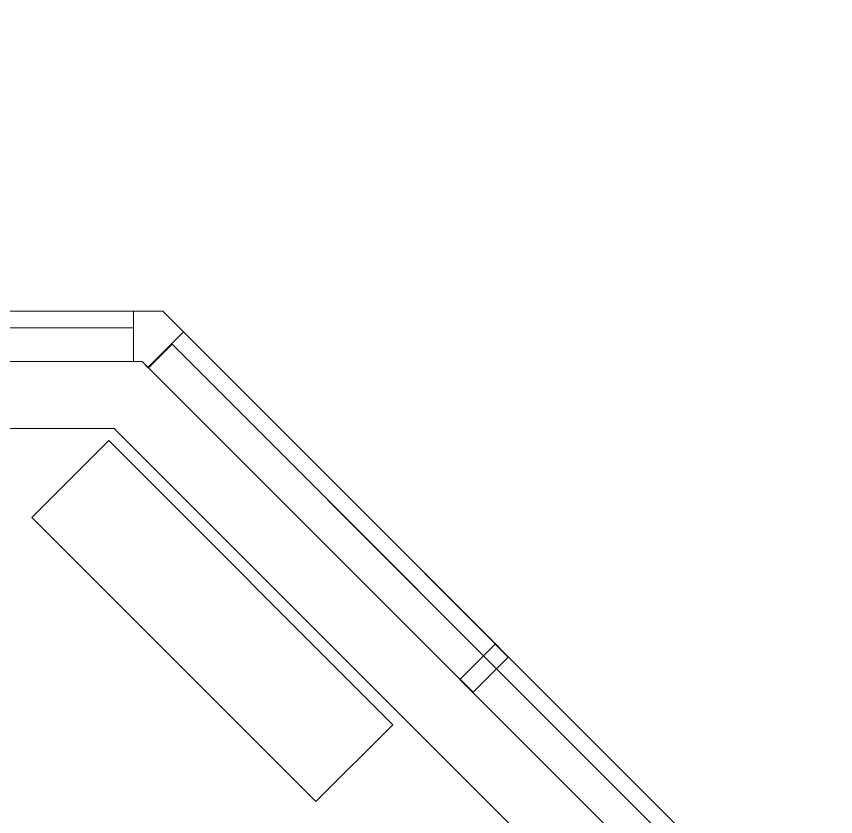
# Model space of a CAD drawing. Header units: inches. Extents: x -865 to 1895, y -762 to 1388.
# Drawn here: x 1788.8 to 1886.7, y 200.8 to 296.4 of the extents above; entities that cross this region are included whole.
import ezdxf

# ---------------------------------------------------------------- set-up
doc = ezdxf.new("R2010")
doc.units = ezdxf.units.IN
doc.header["$MEASUREMENT"] = 0
for name, color, linetype, lineweight in [('4th Floor Revit Background_dwg', 8, 'Continuous', 9), ('A-EXIST-GLAZ', 7, 'Continuous', 9), ('A-FLOR', 192, 'Continuous', 13), ('M-EXIST-HEAT', 7, 'Continuous', 9)]:
    doc.layers.add(name, color=color, linetype=linetype, lineweight=lineweight)

# ---------------------------------------------------------------- blocks, each defined once
blk = doc.blocks.new('4th Floor Revit Background_dwg-1506688-4th Floor New Construction - Partition Plan')
at = {"layer": 'A-EXIST-GLAZ'}
for p, q in [((2959.434, 1100.195), (2924.672, 1100.195)), ((2964.047, 1098.243), (3038.785, 1023.505))]:
    blk.add_line(p, q, dxfattribs=at)
at = {"layer": 'A-EXIST-GLAZ', "flags": 128}
for points in [[(2924.716, 1100.195), (2959.434, 1100.195), (2959.434, 1096.195), (2960.438, 1096.195), (2961.217, 1095.413), (2964.047, 1098.243), (3001.256, 1061.034), (2998.427, 1058.206), (2999.983, 1056.65), (3002.811, 1059.479), (3038.785, 1023.505), (3035.975, 1020.695), (3037.346, 1019.323), (3037.338, 1017.609), (3041.338, 1017.609), (3041.338, 965.88), (3037.454, 965.88), (3037.454, 963.68), (3041.338, 963.68), (3041.338, 909.88)], [(2960.438, 1096.195), (2918.716, 1096.195), (2918.716, 1137.917), (2842.853, 1213.78), (2733.315, 1213.78)], [(3037.338, 966.741), (3037.338, 1019.295), (2960.438, 1096.195), (2961.142, 1095.488), (2965.381, 1099.727), (2962.92, 1102.195), (2924.716, 1102.195), (2924.716, 1096.195), (2918.716, 1096.195), (2918.716, 1102.195), (2924.716, 1102.195), (2924.716, 1140.402), (2924.716, 1136.913), (2918.716, 1136.913)], [(2959.434, 1096.195), (2959.434, 1102.19), (2962.92, 1102.19), (3043.338, 1021.78)], [(2923.716, 1088.195), (2957.125, 1088.195), (3029.338, 1015.981), (3029.338, 966.741)]]:
    blk.add_lwpolyline(points, dxfattribs=at)
blk.add_lwpolyline([(2998.469, 1058.247), (3000.024, 1056.692), (3004.186, 1060.853), (3002.63, 1062.409)], close=True, dxfattribs=at)
at = {"layer": 'M-EXIST-HEAT', "flags": 128}
blk.add_lwpolyline([(2990.415, 1052.796), (2956.474, 1086.737), (2947.282, 1077.545), (2981.223, 1043.604)], close=True, dxfattribs=at)

msp = doc.modelspace()

# ---------------------------------------------------------------- linework, layer by layer
at = {"layer": 'A-FLOR'}
for p, q in [((1806.252, 261.207), (1768.043, 261.207)), ((1886.622, 180.838), (1806.252, 261.207))]:
    msp.add_line(p, q, dxfattribs=at)

# ---------------------------------------------------------------- block references
at = {"layer": '4th Floor Revit Background_dwg', "color": 7}
msp.add_blockref('4th Floor Revit Background_dwg-1506688-4th Floor New Construction - Partition Plan', (-1156.673, -840.988), dxfattribs=at)

doc.saveas('drawing.dxf')
